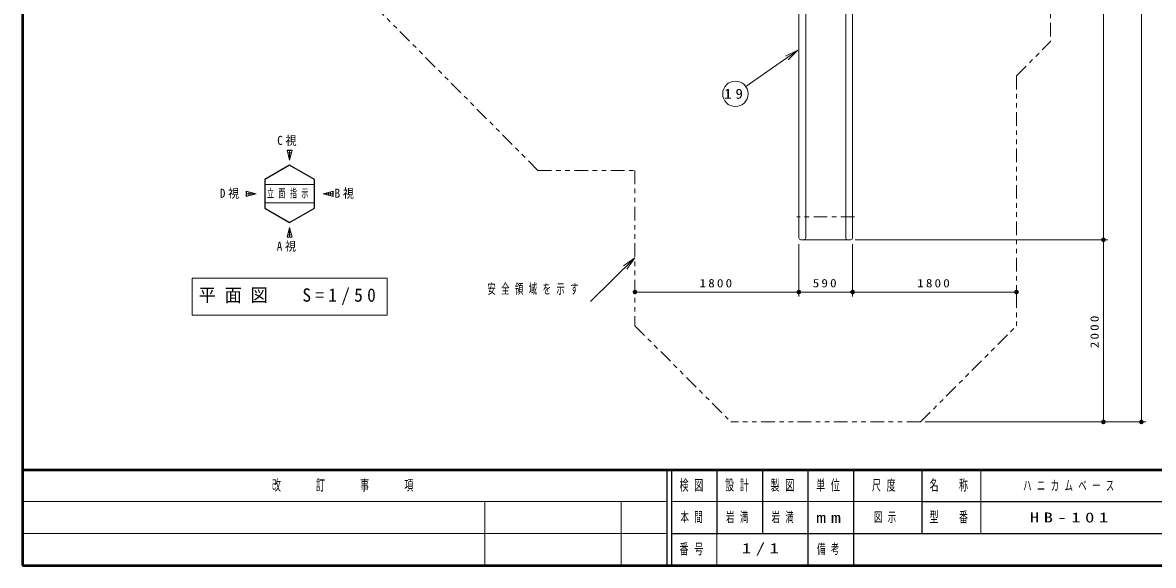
# Model space of a CAD drawing. Units: millimetres on the paper, scale 1:50. Extents: x -385 to 840, y 0 to 267.
# Drawn here: x -385 to -136.6, y 0 to 119.2 of the extents above; entities that cross this region are included whole.
import ezdxf

# ---------------------------------------------------------------- set-up
doc = ezdxf.new("R2010")
doc.units = ezdxf.units.MM
doc.linetypes.add('USER2', pattern=[6, 3, -1, 1, -1])
doc.linetypes.add('USER3', pattern=[8, 3, -1, 1, -1, 1, -1])
doc.layers.add('1_50', color=7, linetype='Continuous', lineweight=25)
doc.layers.add('A3図枠', color=7, linetype='Continuous', lineweight=13)
doc.layers.add('図面プロファイル', color=7, linetype='Continuous')
doc.styles.add('ＭＳ ゴシック', font='')
doc.styles.get('ＭＳ ゴシック').set_extended_font_data('MS Gothic')

# ---------------------------------------------------------------- blocks, each defined once
blk = doc.blocks.new('filled_dot')
at = {"color": 0, "linetype": 'Continuous', "lineweight": -2, "const_width": 1.25}
blk.add_lwpolyline([(-0.625, 0, 1), (0.625, 0, 1)], format="xyb", close=True, dxfattribs=at)
blk = doc.blocks.new('open_arrow')
at = {"color": 0, "linetype": 'Continuous', "lineweight": -2}
blk.add_lwpolyline([(7.5, 1.25), (0, 0), (7.5, -1.25)], dxfattribs=at)

msp = doc.modelspace()

# ---------------------------------------------------------------- linework, layer by layer
at = {"layer": '1_50', "lineweight": 13}
for p, q in [((-139.273, 229.651), (-139.273, 31.501)), ((-147.616, 193.651), (-147.616, 71.501)), ((-214.713, 113.112), (-226.141, 105.147)), ((-325.766, 91.15), (-326.924, 91.15)), ((-326.345, 88.99), (-326.924, 91.15)), ((-326.912, 91.104), (-325.779, 91.104)), ((-326.845, 90.856), (-326.845, 91.15)), ((-326.778, 90.604), (-325.913, 90.604)), ((-326.644, 90.104), (-326.046, 90.104)), ((-326.51, 89.604), (-326.18, 89.604)), ((-325.766, 91.15), (-326.345, 88.99)), ((-326.345, 88.99), (-326.345, 91.15)), ((-325.845, 90.856), (-325.845, 91.15)), ((-326.376, 89.104), (-326.314, 89.104)), ((-335.891, 81.026), (-335.891, 82.183)), ((-333.731, 81.604), (-335.891, 82.183)), ((-335.891, 82.104), (-335.597, 82.104)), ((-335.845, 81.038), (-335.845, 82.171)), ((-335.345, 81.172), (-335.345, 82.037)), ((-331.774, 83.604), (-320.916, 83.604)), ((-318.959, 81.604), (-316.799, 82.183)), ((-317.345, 81.172), (-317.345, 82.037)), ((-317.093, 82.104), (-316.799, 82.104)), ((-316.845, 81.038), (-316.845, 82.171)), ((-316.799, 81.026), (-316.799, 82.183)), ((-335.891, 81.026), (-333.731, 81.604)), ((-335.891, 81.604), (-333.731, 81.604)), ((-335.891, 81.104), (-335.597, 81.104)), ((-334.845, 81.306), (-334.845, 81.903)), ((-334.345, 81.44), (-334.345, 81.769)), ((-333.845, 81.574), (-333.845, 81.635)), ((-331.774, 79.604), (-320.916, 79.604)), ((-316.799, 81.026), (-318.959, 81.604)), ((-318.959, 81.604), (-316.799, 81.604)), ((-318.845, 81.574), (-318.845, 81.635)), ((-318.345, 81.44), (-318.345, 81.769)), ((-317.845, 81.306), (-317.845, 81.903)), ((-317.093, 81.104), (-316.799, 81.104)), ((-326.924, 72.059), (-326.345, 74.219)), ((-326.924, 72.059), (-325.766, 72.059)), ((-326.912, 72.104), (-325.779, 72.104)), ((-326.845, 72.059), (-326.845, 72.353)), ((-326.778, 72.604), (-325.913, 72.604)), ((-326.644, 73.104), (-326.047, 73.104)), ((-326.51, 73.604), (-326.18, 73.604)), ((-326.376, 74.104), (-326.314, 74.104)), ((-326.345, 74.219), (-325.766, 72.059)), ((-326.345, 72.059), (-326.345, 74.219)), ((-325.845, 72.059), (-325.845, 72.353)), ((-214.502, 70.501), (-214.502, 59.024)), ((-202.702, 70.501), (-202.702, 59.024)), ((-202.102, 71.501), (-146.616, 71.501)), ((-147.616, 71.501), (-147.616, 31.501)), ((-250.502, 67.501), (-260.271, 57.963)), ((-347.745, 63.073), (-347.745, 54.94)), ((-304.945, 63.073), (-347.745, 63.073)), ((-304.945, 54.94), (-304.945, 63.073)), ((-214.502, 60.024), (-250.502, 60.024)), ((-202.702, 60.024), (-214.502, 60.024)), ((-166.702, 60.024), (-202.702, 60.024)), ((-347.745, 54.94), (-304.945, 54.94)), ((-186.791, 31.501), (-146.616, 31.501)), ((-146.616, 31.501), (-138.273, 31.501))]:
    msp.add_line(p, q, dxfattribs=at)
at = {"layer": '1_50', "linetype": 'USER3', "lineweight": 13}
for p, q in [((-159.216, 199.16), (-159.216, 115.011)), ((-271.806, 86.735), (-307.212, 122.352)), ((-166.702, 107.525), (-159.216, 115.011)), ((-166.702, 107.525), (-166.702, 52.59)), ((-271.806, 86.735), (-250.502, 86.735)), ((-250.502, 86.735), (-250.502, 52.59)), ((-250.502, 52.59), (-229.414, 31.501)), ((-187.791, 31.501), (-166.702, 52.59)), ((-187.791, 31.501), (-229.414, 31.501))]:
    msp.add_line(p, q, dxfattribs=at)
at = {"layer": '1_50', "color": 2, "lineweight": 13}
for p, q in [((-214.502, 71.901), (-214.502, 129.401)), ((-213.002, 71.901), (-213.002, 129.401)), ((-204.202, 71.901), (-204.202, 129.401)), ((-202.702, 71.901), (-202.702, 129.401)), ((-203.102, 71.501), (-214.102, 71.501))]:
    msp.add_line(p, q, dxfattribs=at)
at = {"layer": '1_50'}
for p, q in [((-326.345, 87.89), (-331.789, 84.747)), ((-320.901, 84.747), (-326.345, 87.89)), ((-331.789, 84.747), (-331.789, 78.461)), ((-320.901, 78.461), (-320.901, 84.747)), ((-331.789, 78.461), (-326.345, 75.319)), ((-326.345, 75.319), (-320.901, 78.461))]:
    msp.add_line(p, q, dxfattribs=at)
at = {"layer": '1_50', "linetype": 'USER2', "lineweight": 13}
msp.add_line((-202.252, 76.521), (-214.952, 76.521), dxfattribs=at)
at = {"layer": '1_50', "lineweight": 13}
msp.add_circle((-228.438, 103.546), 2.8, dxfattribs=at)
at = {"layer": '1_50', "color": 2, "lineweight": 13}
for centre, start, end in [((-214.102, 71.901), 180, 270), ((-213.402, 71.901), 270, 0), ((-203.802, 71.901), 180, 270), ((-203.102, 71.901), 270, 0)]:
    msp.add_arc(centre, 0.4, start, end, dxfattribs=at)
at = {"layer": 'A3図枠', "lineweight": 50}
for p, q in [((-385, 267), (-385, 0)), ((-385, 21), (0, 21)), ((-385, 0), (0, 0))]:
    msp.add_line(p, q, dxfattribs=at)
at = {"layer": 'A3図枠', "color": 211, "lineweight": 25}
for p, q in [((-243.5, 21), (-243.5, 0)), ((-242.5, 21), (-242.5, 0)), ((-232.5, 21), (-232.5, 7)), ((-222.5, 21), (-222.5, 7)), ((-212.5, 21), (-212.5, 0)), ((-202.5, 21), (-202.5, 7)), ((-187.5, 21), (-187.5, 7)), ((-187.5, 14), (-70, 14)), ((-242.5, 7), (0, 7))]:
    msp.add_line(p, q, dxfattribs=at)
at = {"layer": 'A3図枠'}
for p, q in [((-174.5, 21), (-174.5, 7)), ((-385, 14), (-243.5, 14)), ((-283.5, 14), (-283.5, 0)), ((-253.5, 14), (-253.5, 0)), ((-242.5, 14), (-187.5, 14)), ((-385, 7), (-243.5, 7)), ((-232.5, 7), (-232.5, 0))]:
    msp.add_line(p, q, dxfattribs=at)
at = {"layer": 'A3図枠', "lineweight": 25}
msp.add_line((-202.5, 7), (-202.5, 0), dxfattribs=at)

# ---------------------------------------------------------------- block references
at = {"layer": '1_50', "lineweight": 13, "xscale": 0.4, "yscale": 0.4}
for name, p, rotation in [('open_arrow', (-214.713, 113.112), 214.9), ('filled_dot', (-147.616, 71.501), 90), ('filled_dot', (-147.616, 71.501), 270), ('open_arrow', (-250.502, 67.501), 224.3), ('filled_dot', (-214.502, 60.024), 180), ('filled_dot', (-202.702, 60.024), 180), ('filled_dot', (-166.702, 60.024), 180), ('filled_dot', (-147.616, 31.501), 90), ('filled_dot', (-139.273, 31.501), 90)]:
    msp.add_blockref(name, p, dxfattribs=dict(at, rotation=rotation))
for p in [(-250.502, 60.024), (-214.502, 60.024), (-202.702, 60.024)]:
    msp.add_blockref('filled_dot', p, dxfattribs=at)

# ---------------------------------------------------------------- texts
at = {"layer": '1_50', "style": 'ＭＳ ゴシック'}
for s, insert, char_height, attachment_point in [('\\T1.5;\\W1.1;19', (-228.438, 103.546), 2.199, 5), ('\\T1.5;\\W0.9;C視', (-326.345, 93.21), 1.979, 5), ('\\T1.5;\\W0.9;D視', (-338.951, 81.604), 1.979, 5), ('\\T1.64;\\W0.6;立面指示', (-331.345, 81.604), 1.833, 4), ('\\T1.5;\\W0.9;B視', (-313.739, 81.604), 1.979, 5), ('\\T1.5;\\W0.9;A視', (-326.445, 69.999), 1.979, 5), ('\\T1.64;\\W0.6;安全領域を示す', (-282.915, 60.613), 2.199, 4), ('\\T1.33;\\W1.15;1800', (-232.502, 61.024), 1.833, 8), ('\\T1.33;\\W1.15;590', (-208.602, 61.024), 1.833, 8), ('\\T1.33;\\W1.15;1800', (-184.702, 61.024), 1.833, 8), ('\\T1.5;\\W0.95;平面図\u3000S=1/50', (-346.345, 59.007), 2.933, 4)]:
    msp.add_mtext(s, dxfattribs=dict(at, insert=insert, char_height=char_height, attachment_point=attachment_point))
at = {"layer": '1_50', "insert": (-148.616, 51.501), "char_height": 1.833, "attachment_point": 8, "rotation": 90, "style": 'ＭＳ ゴシック'}
msp.add_mtext('\\T1.33;\\W1.15;2000', dxfattribs=at)
at = {"layer": 'A3図枠', "color": 4, "attachment_point": 4, "style": 'ＭＳ ゴシック'}
for s, insert, char_height in [('\\T1.64;\\W0.6;改\u3000\u3000訂\u3000\u3000事\u3000\u3000項', (-330.25, 17.5), 2.346), ('\\T1.64;\\W0.6;検図', (-240.7, 17.5), 2.346), ('\\T1.64;\\W0.6;設計', (-230.7, 17.5), 2.346), ('\\T1.64;\\W0.6;製図', (-220.7, 17.5), 2.346), ('\\T1.64;\\W0.6;単位', (-210.7, 17.5), 2.346), ('\\T1.64;\\W0.6;尺度', (-198.45, 17.5), 2.346), ('\\T1.64;\\W0.6;名\u3000称', (-185.8, 17.5), 2.346), ('\\T1.5;\\W1.35;mm', (-210.7, 10.5), 2.346), ('\\T1.64;\\W0.6;型\u3000番', (-185.8, 10.5), 2.346), ('\\T1.64;\\W0.6;番号', (-240.7, 3.5), 2.346), ('\\T1.64;\\W0.6;備考', (-210.5, 3.5), 2.199)]:
    msp.add_mtext(s, dxfattribs=dict(at, insert=insert, char_height=char_height))
at = {"layer": '図面プロファイル', "char_height": 2.199, "attachment_point": 4, "style": 'ＭＳ ゴシック'}
for s, insert in [('\\T1.64;\\W0.6;ハニカムベース', (-165.25, 17.5)), ('\\T1.64;\\W0.6;本間', (-240.5, 10.5)), ('\\T1.64;\\W0.6;岩満', (-230.5, 10.5)), ('\\T1.64;\\W0.6;岩満', (-220.5, 10.5)), ('\\T1.64;\\W0.6;図示', (-198, 10.5)), ('\\T1.5;\\W1.35;HB-101', (-163.75, 10.5)), ('\\T1.5;\\W1.35;1/1', (-227, 3.5))]:
    msp.add_mtext(s, dxfattribs=dict(at, insert=insert))

doc.saveas('drawing.dxf')
